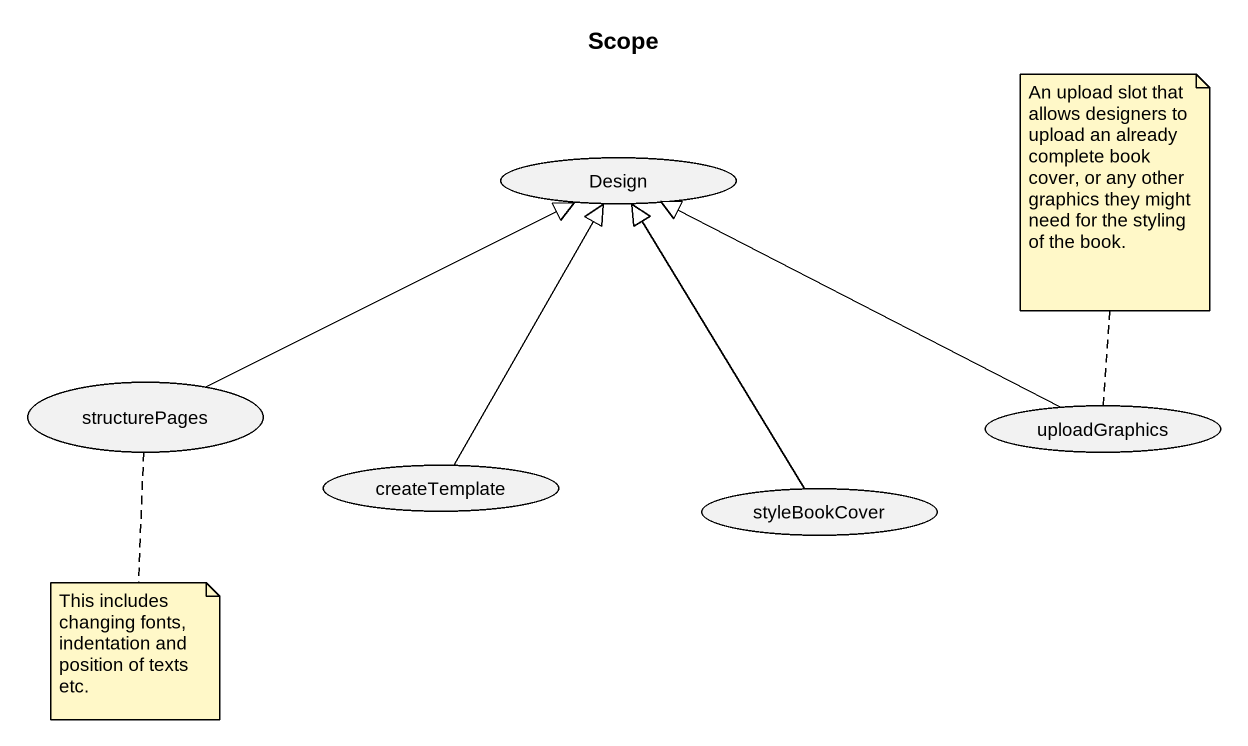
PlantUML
@startuml
title Scope
usecase Design
usecase structurePages
usecase createTemplate
usecase uploadGraphics
usecase styleBookCover
structurePages -right-|> Design
createTemplate -up-|> Design
uploadGraphics -left-|> Design
styleBookCover -up-|> Design
note top of uploadGraphics : An upload slot that allows designers to upload an already complete book cover, or any other graphics they might need for the styling of the book.
note bottom of structurePages : This includes changing fonts, indentation and position of texts etc.
@enduml
